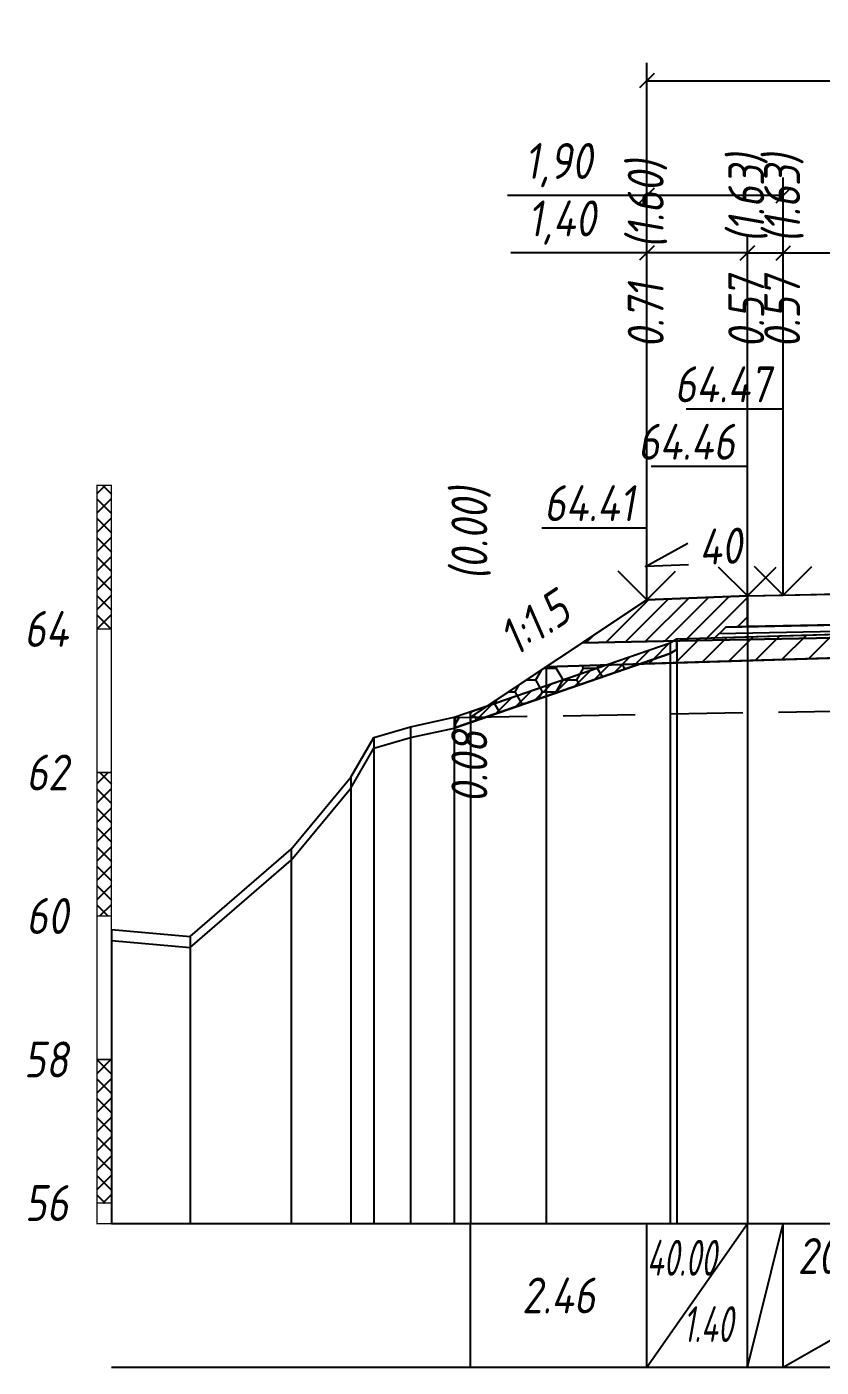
# Model space of a CAD drawing. Extents: x -717 to 1451, y -133302 to 233.
# Drawn here: x -325.6 to -270.3, y -129819 to -129725.7 of the extents above; entities that cross this region are included whole.
import ezdxf
from ezdxf.enums import TextEntityAlignment as Align

# ---------------------------------------------------------------- set-up
doc = ezdxf.new("R2010")
doc.units = 0
doc.linetypes.add('штриховая', pattern=[0.75, 0.5, -0.25])
for name, color, linetype in [('Интерполированный поперечник', 2, 'Continuous'), ('Код_514', 1, 'Continuous'), ('Контур_0', 7, 'Continuous'), ('Контур_2521', 7, 'Continuous'), ('Контур_2564', 7, 'Continuous'), ('Контур_2660', 7, 'Continuous'), ('Контур_2665', 7, 'Continuous'), ('Контур_400', 7, 'Continuous'), ('Контур_508', 7, 'Continuous'), ('Контур_512', 7, 'Continuous'), ('Контур_513', 7, 'Continuous'), ('Контур_818', 7, 'Continuous'), ('Красный поперечник', 1, 'Continuous'), ('Линейка абсолютных высот', 7, 'Continuous'), ('Объём_2501', 7, 'Continuous'), ('Объём_2564', 7, 'Continuous'), ('Объём_2650', 7, 'Continuous'), ('Объём_2660', 7, 'Continuous'), ('Объём_2661', 7, 'Continuous'), ('Объём_2665', 7, 'Continuous'), ('Объём_2666', 7, 'Continuous'), ('Объём_2667', 7, 'Continuous'), ('Объём_2668', 7, 'Continuous'), ('Объём_2669', 7, 'Continuous'), ('Объём_2675', 7, 'Continuous'), ('Откосы', 7, 'Continuous'), ('Отметки покрытия', 7, 'Continuous'), ('Рабочие отметки', 7, 'Continuous'), ('Рабочие отметки доп.', 7, 'Continuous'), ('Слои выравнивания', 7, 'Continuous'), ('Таблица', 7, 'Continuous'), ('Уклоны проезжей части', 7, 'Continuous'), ('Черный поперечник', 3, 'Continuous')]:
    doc.layers.add(name, color=color, linetype=linetype)
for name, color, linetype, true_color in [('Контур_2540', 2, 'Continuous', 0xffff00), ('Контур_2560', 2, 'Continuous', 0xffff00), ('Контур_2561', 7, 'Continuous', 0xff8040), ('Контур_2562', 3, 'Continuous', 0x00ff00), ('Контур_2563', 7, 'Continuous', 0xff8000), ('Контур_2570', 7, 'Continuous', 0x80ff00), ('Контур_2736', 4, 'Continuous', 0x00ffff), ('Контур_2737', 4, 'Continuous', 0x00ffff), ('Контур_2738', 4, 'Continuous', 0x00ffff), ('Контур_2739', 4, 'Continuous', 0x00ffff), ('Контур_2741', 4, 'Continuous', 0x00ffff), ('Контур_2742', 4, 'Continuous', 0x00ffff), ('Контур_2743', 4, 'Continuous', 0x00ffff), ('Контур_2744', 7, 'Continuous', 0xa4ffff), ('Контур_2745', 7, 'Continuous', 0xa4ffff), ('Контур_2747', 4, 'Continuous', 0x00ffff), ('Контур_2748', 4, 'Continuous', 0x00ffff), ('Контур_2749', 4, 'Continuous', 0x00ffff), ('Контур_2750', 4, 'Continuous', 0x00ffff), ('Контур_2751', 4, 'Continuous', 0x00ffff), ('Контур_2752', 4, 'Continuous', 0x00ffff), ('Контур_402', 7, 'Continuous', 0xff6464), ('Контур_703', 4, 'Continuous', 0x00ffff), ('Контур_705', 4, 'Continuous', 0x00ffff), ('Контур_707', 4, 'Continuous', 0x00ffff), ('Контур_720', 131, 'Continuous', 0xaaffff), ('Объём_2500', 7, 'Continuous', 0xc0c0c0), ('Объём_2520', 7, 'Continuous', 0x80ffff), ('Объём_2540', 2, 'Continuous', 0xffff00), ('Объём_2560', 2, 'Continuous', 0xffff00), ('Объём_2561', 7, 'Continuous', 0xff8040), ('Объём_2562', 3, 'Continuous', 0x00ff00), ('Объём_2563', 7, 'Continuous', 0xff8000), ('Объём_2570', 7, 'Continuous', 0x80ff00), ('Объём_2600', 7, 'Continuous', 0x808000), ('Объём_2746', 2, 'Continuous', 0xffff00)]:
    doc.layers.add(name, color=color, linetype=linetype, true_color=true_color)
doc.styles.get("Standard").update_dxf_attribs({"font": 'txt', "height": 2.5})
doc.styles.add('М', font='romand.shx', dxfattribs={"width": 0.8, "oblique": 10, "height": 2.5})
doc.dimstyles.new('ISO-25', dxfattribs={"dimtxt": 2.5, "dimasz": 2.5, "dimexe": 1.25, "dimexo": 0.625, "dimtad": 1, "dimtxsty": 'Standard', "dimcen": 2.5, "dimadec": 0, "dimazin": 0, "dimtfac": 1, "dimtmove": 0, "dimatfit": 3, "dimfxl": 1, "dimarcsym": 0})
pattern_1 = [(45.00000125, (-399.7381, 11.9589), (-0.6735192404, 0.673519211), []), (135.0000003, (-399.7381, 11.9589), (-0.673519222, -0.67351923), [])]

# ---------------------------------------------------------------- blocks, each defined once
blk = doc.blocks.new('_Oblique')
at = {"color": 0, "linetype": 'ByBlock', "lineweight": -2}
blk.add_line((-0.5, -0.5), (0.5, 0.5), dxfattribs=at)
blk = doc.blocks.new('*D2746')
at = {"color": 0, "lineweight": -2, "transparency": 16777216}
for p, q in [((-282.461, -129765.01), (-282.461, -129740.155)), ((-275.461, -129764.73), (-275.461, -129740.155)), ((-282.461, -129741.405), (-291.918, -129741.405)), ((-275.461, -129741.405), (-282.461, -129741.405))]:
    blk.add_line(p, q, dxfattribs=at)
at = {"layer": 'Defpoints', "color": 0, "transparency": 16777216}
for p in [(-275.461, -129741.405), (-282.461, -129765.635), (-275.461, -129765.355)]:
    blk.add_point(p, dxfattribs=at)
at = {"color": 0, "lineweight": -2, "transparency": 16777216, "rotation": 180}
blk.add_blockref('_Oblique', (-282.461, -129741.405), dxfattribs=at)
at = {"color": 0, "lineweight": -2, "transparency": 16777216}
blk.add_blockref('_Oblique', (-275.461, -129741.405), dxfattribs=at)
at = {"color": 0, "transparency": 16777216, "insert": (-288.378, -129739.291), "char_height": 2.5, "width": 8.75, "attachment_point": 5, "style": 'М'}
blk.add_mtext('1,40', dxfattribs=at)
blk = doc.blocks.new('*D2748')
at = {"color": 0, "lineweight": -2, "transparency": 16777216}
for p, q in [((-275.461, -129764.73), (-275.461, -129740.155)), ((-272.961, -129764.68), (-272.961, -129740.155)), ((-275.461, -129741.405), (-272.961, -129741.405)), ((-272.961, -129741.405), (-262.25, -129741.405))]:
    blk.add_line(p, q, dxfattribs=at)
at = {"layer": 'Defpoints', "color": 0, "transparency": 16777216}
for p in [(-272.961, -129741.405), (-275.461, -129765.355), (-272.961, -129765.305)]:
    blk.add_point(p, dxfattribs=at)
at = {"color": 0, "lineweight": -2, "transparency": 16777216, "rotation": 180}
blk.add_blockref('_Oblique', (-275.461, -129741.405), dxfattribs=at)
at = {"color": 0, "lineweight": -2, "transparency": 16777216}
blk.add_blockref('_Oblique', (-272.961, -129741.405), dxfattribs=at)
at = {"color": 0, "transparency": 16777216, "insert": (-266.012, -129739.291), "char_height": 2.5, "width": 9.16667, "attachment_point": 5, "style": 'М'}
blk.add_mtext('0,50', dxfattribs=at)
blk = doc.blocks.new('*D2751')
at = {"color": 0, "lineweight": -2, "transparency": 16777216}
for p, q in [((-282.461, -129765.01), (-282.461, -129736.155)), ((-272.961, -129764.68), (-272.961, -129736.155)), ((-282.461, -129737.405), (-292.15, -129737.405)), ((-272.961, -129737.405), (-282.461, -129737.405))]:
    blk.add_line(p, q, dxfattribs=at)
at = {"layer": 'Defpoints', "color": 0, "transparency": 16777216}
for p in [(-272.961, -129737.405), (-282.461, -129765.635), (-272.961, -129765.305)]:
    blk.add_point(p, dxfattribs=at)
at = {"color": 0, "lineweight": -2, "transparency": 16777216, "rotation": 180}
blk.add_blockref('_Oblique', (-282.461, -129737.405), dxfattribs=at)
at = {"color": 0, "lineweight": -2, "transparency": 16777216}
blk.add_blockref('_Oblique', (-272.961, -129737.405), dxfattribs=at)
at = {"color": 0, "transparency": 16777216, "insert": (-288.61, -129735.291), "char_height": 2.5, "width": 8.75, "attachment_point": 5, "style": 'М'}
blk.add_mtext('1,90', dxfattribs=at)
blk = doc.blocks.new('*D2752')
at = {"color": 0, "lineweight": -2, "transparency": 16777216}
for p, q in [((-282.461, -129765.01), (-282.461, -129728.155)), ((-138.229, -129765.924), (-138.229, -129728.155)), ((-282.461, -129729.405), (-138.229, -129729.405))]:
    blk.add_line(p, q, dxfattribs=at)
at = {"layer": 'Defpoints', "color": 0, "transparency": 16777216}
for p in [(-138.229, -129729.405), (-282.461, -129765.635), (-138.229, -129766.549)]:
    blk.add_point(p, dxfattribs=at)
at = {"color": 0, "lineweight": -2, "transparency": 16777216, "rotation": 180}
blk.add_blockref('_Oblique', (-282.461, -129729.405), dxfattribs=at)
at = {"color": 0, "lineweight": -2, "transparency": 16777216}
blk.add_blockref('_Oblique', (-138.229, -129729.405), dxfattribs=at)
at = {"color": 0, "transparency": 16777216, "insert": (-210.345, -129727.291), "char_height": 2.5, "width": 12.5, "attachment_point": 5, "style": 'М'}
blk.add_mtext('28,85', dxfattribs=at)

msp = doc.modelspace()

# ---------------------------------------------------------------- hatches: boundary and pattern name
at = {"layer": 'Линейка абсолютных высот'}
h = msp.add_hatch(dxfattribs=at)
h.set_pattern_fill('ANSI37', scale=0.3, style=0)
h.set_pattern_definition(pattern_1)
h.paths.add_polyline_path([(-319.738, -129767.604), (-319.738, -129757.604), (-320.738, -129757.604), (-320.738, -129767.604)])
h = msp.add_hatch(dxfattribs=at)
h.set_pattern_fill('ANSI37', scale=0.3, style=0)
h.set_pattern_definition(pattern_1)
h.paths.add_polyline_path([(-319.738, -129787.604), (-319.738, -129777.604), (-320.738, -129777.604), (-320.738, -129787.604)])
h = msp.add_hatch(dxfattribs=at)
h.set_pattern_fill('ANSI37', scale=0.3, style=0)
h.set_pattern_definition(pattern_1)
h.paths.add_polyline_path([(-319.738, -129807.604), (-319.738, -129797.604), (-320.738, -129797.604), (-320.738, -129807.604)])
at = {"layer": 'Объём_2563'}
h = msp.add_hatch(dxfattribs=at)
h.set_pattern_fill('ANSI31', color=256, scale=0.3)
h.set_pattern_definition([(45, (-399.7381, 11.9589), (-0.673519209, 0.673519209), [])])
h.paths.add_polyline_path([(-282.461, -129765.572), (-275.461, -129765.292), (-275.461, -129767.442), (-276.961, -129767.472), (-277.879, -129768.39), (-286.961, -129768.572)])
at = {"layer": 'Объём_2570'}
h = msp.add_hatch(dxfattribs=at)
h.set_pattern_fill('ANSI31', color=256, scale=0.2)
h.set_pattern_definition([(45, (-399.7381, 11.9589), (-0.449012806, 0.449012806), [])])
h.paths.add_polyline_path([(-280.383, -129769.04), (-280.837, -129769.32), (-294.738, -129774.12), (-294.738, -129773.37), (-280.837, -129768.57), (-280.383, -129768.29)])
at = {"layer": 'Объём_2600'}
h = msp.add_hatch(dxfattribs=at)
h.set_pattern_fill('ANSI31', color=6, scale=0.4)
h.set_pattern_definition([(45, (-399.7381, 11.9589), (-0.898025612, 0.898025612), [])])
h.paths.add_polyline_path([(-262.554, -129767.776), (-262.209, -129767.767), (-262.209, -129769.419), (-282.926, -129770.041), (-280.837, -129769.32), (-280.383, -129769.04), (-280.383, -129768.29)])
h = msp.add_hatch(dxfattribs=at)
h.set_pattern_fill('HONEY', color=5, scale=0.3)
h.set_pattern_definition([(0, (-399.7381, 11.9589), (1.42875, 0.8248891935), [0.9525, -1.905]), (120, (-399.7381, 11.9589), (-1.428749997, 0.824889199), [0.9525, -1.905]), (60, (-399.7381, 11.9589), (3e-09, 1.6497783924), [-1.905, 0.9525])])
h.paths.add_polyline_path([(-294.738, -129773.757), (-289.458, -129770.237), (-282.926, -129770.041), (-295.782, -129774.48), (-295.782, -129773.774)])

# ---------------------------------------------------------------- linework, layer by layer
at = {"layer": 'Интерполированный поперечник', "linetype": 'штриховая', "ltscale": 10, "flags": 128}
msp.add_lwpolyline([(-295.782, -129773.774), (-115.508, -129770.741)], dxfattribs=at)
at = {"layer": 'Код_514'}
for p, q in [((-294.738, -129819.041), (-294.738, -129809.041)), ((-282.461, -129819.041), (-282.461, -129809.041)), ((-282.461, -129819.041), (-275.461, -129809.041)), ((-275.461, -129819.041), (-275.461, -129809.041)), ((-275.461, -129819.041), (-272.961, -129809.041)), ((-272.961, -129819.041), (-272.961, -129809.041)), ((-272.961, -129819.041), (-255.461, -129809.041))]:
    msp.add_line(p, q, dxfattribs=at)
at = {"layer": 'Контур_0', "flags": 128}
for points in [[(-282.461, -129765.572), (-294.738, -129773.757), (-294.738, -129773.757), (-294.738, -129773.757), (-294.738, -129773.757), (-294.738, -129773.757), (-294.738, -129773.757), (-294.738, -129773.757), (-294.738, -129773.757), (-294.738, -129773.757), (-294.738, -129773.757), (-294.738, -129773.757), (-294.738, -129773.757), (-294.738, -129773.757), (-294.738, -129773.757), (-294.738, -129773.757)], [(-282.461, -129765.572), (-294.738, -129773.757), (-294.738, -129773.757), (-294.738, -129773.757), (-294.738, -129773.757), (-294.738, -129773.757), (-294.738, -129773.757), (-294.738, -129773.757), (-294.738, -129773.757), (-294.738, -129773.757), (-294.738, -129773.757), (-294.738, -129773.757), (-294.738, -129773.757), (-294.738, -129773.757), (-294.738, -129773.757), (-294.738, -129773.757), (-294.738, -129773.757), (-294.738, -129773.757), (-294.738, -129773.757), (-294.738, -129773.757), (-294.738, -129773.757), (-294.738, -129773.757), (-294.738, -129773.757), (-294.738, -129773.757), (-294.738, -129773.757), (-294.738, -129773.757), (-294.738, -129773.757), (-294.738, -129773.757), (-294.738, -129773.757), (-294.738, -129773.757)], [(-272.961, -129767.392), (-275.461, -129767.442), (-275.461, -129765.292), (-262.209, -129765.027), (-262.209, -129767.177), (-272.961, -129767.392), (-272.961, -129767.392)], [(-286.961, -129768.572), (-277.879, -129768.39), (-276.961, -129767.472), (-275.461, -129767.442)], [(-276.961, -129767.472), (-262.209, -129767.177), (-262.209, -129768.077), (-277.879, -129768.39), (-276.961, -129767.472), (-276.961, -129767.472)]]:
    msp.add_lwpolyline(points, dxfattribs=at)
at = {"layer": 'Контур_2521', "color": 250, "flags": 128}
msp.add_lwpolyline([(-277.42, -129767.931), (-262.209, -129767.627)], dxfattribs=at)
at = {"layer": 'Контур_2540', "flags": 128}
msp.add_lwpolyline([(-277.879, -129768.39), (-262.209, -129768.077), (-262.209, -129769.419), (-289.458, -129770.237), (-286.961, -129768.572), (-277.879, -129768.39), (-277.879, -129768.39)], dxfattribs=at)
at = {"layer": 'Контур_2560', "flags": 128}
msp.add_lwpolyline([(-282.461, -129765.572), (-282.461, -129765.572), (-282.461, -129765.572), (-275.461, -129765.292)], dxfattribs=at)
at = {"layer": 'Контур_2561', "flags": 128}
msp.add_lwpolyline([(-275.461, -129765.292), (-275.461, -129765.292), (-282.461, -129765.572), (-282.461, -129765.572), (-275.461, -129765.292)], dxfattribs=at)
at = {"layer": 'Контур_2562', "flags": 128}
msp.add_lwpolyline([(-282.461, -129765.572), (-282.461, -129765.572), (-282.461, -129765.572), (-282.461, -129765.572), (-282.461, -129765.572)], dxfattribs=at)
at = {"layer": 'Контур_2563', "flags": 128}
msp.add_lwpolyline([(-282.461, -129765.572), (-275.461, -129765.292), (-275.461, -129767.442), (-276.961, -129767.472), (-277.879, -129768.39), (-286.961, -129768.572), (-282.461, -129765.572), (-282.461, -129765.572)], dxfattribs=at)
at = {"layer": 'Контур_2564', "flags": 128}
msp.add_lwpolyline([(-282.461, -129765.572), (-275.461, -129765.292)], dxfattribs=at)
at = {"layer": 'Контур_2570', "flags": 128}
msp.add_lwpolyline([(-319.738, -129789.305), (-314.26, -129789.791), (-307.22, -129783.703), (-303.061, -129778.693), (-301.468, -129775.91), (-298.905, -129775.179), (-295.874, -129774.512), (-295.874, -129774.512), (-280.837, -129769.32), (-280.383, -129769.04), (-280.383, -129768.29), (-262.554, -129767.776), (-262.209, -129767.767), (-227.961, -129766.998), (-219.775, -129766.814), (-219.026, -129766.796), (-216.369, -129766.775), (-175.832, -129766.41)], dxfattribs=at)
at = {"layer": 'Контур_2660', "flags": 128}
msp.add_lwpolyline([(-289.458, -129770.237), (-262.209, -129769.419)], dxfattribs=at)
at = {"layer": 'Контур_2665', "flags": 128}
msp.add_lwpolyline([(-282.461, -129765.572), (-282.461, -129765.572)], dxfattribs=at)
at = {"layer": 'Контур_2736', "flags": 128}
msp.add_lwpolyline([(-282.461, -129765.572), (-294.738, -129773.757)], dxfattribs=at)
at = {"layer": 'Контур_2737', "flags": 128}
msp.add_lwpolyline([(-294.738, -129773.757), (-294.738, -129773.757)], dxfattribs=at)
at = {"layer": 'Контур_2738', "flags": 128}
msp.add_lwpolyline([(-294.738, -129773.757), (-294.738, -129773.757)], dxfattribs=at)
at = {"layer": 'Контур_2739', "flags": 128}
msp.add_lwpolyline([(-294.738, -129773.757), (-294.738, -129773.757)], dxfattribs=at)
at = {"layer": 'Контур_2741', "flags": 128}
msp.add_lwpolyline([(-294.738, -129773.757), (-294.738, -129773.757)], dxfattribs=at)
at = {"layer": 'Контур_2742', "flags": 128}
msp.add_lwpolyline([(-294.738, -129773.757), (-294.738, -129773.757)], dxfattribs=at)
at = {"layer": 'Контур_2743', "flags": 128}
msp.add_lwpolyline([(-294.738, -129773.757), (-294.738, -129773.757)], dxfattribs=at)
at = {"layer": 'Контур_2744', "flags": 128}
msp.add_lwpolyline([(-294.738, -129773.757), (-294.738, -129773.757)], dxfattribs=at)
msp.add_lwpolyline([(-294.738, -129773.757), (-294.738, -129773.757)], dxfattribs=at)
msp.add_lwpolyline([(-294.738, -129773.757), (-294.738, -129773.757)], dxfattribs=at)
msp.add_lwpolyline([(-294.738, -129773.757), (-294.738, -129773.757)], dxfattribs=at)
msp.add_lwpolyline([(-294.738, -129773.757), (-294.738, -129773.757)], dxfattribs=at)
msp.add_lwpolyline([(-294.738, -129773.757), (-294.738, -129773.757)], dxfattribs=at)
at = {"layer": 'Контур_2745', "flags": 128}
msp.add_lwpolyline([(-294.738, -129773.757), (-294.738, -129773.757)], dxfattribs=at)
msp.add_lwpolyline([(-294.738, -129773.757), (-294.738, -129773.757)], dxfattribs=at)
msp.add_lwpolyline([(-294.738, -129773.757), (-294.738, -129773.757)], dxfattribs=at)
msp.add_lwpolyline([(-294.738, -129773.757), (-294.738, -129773.757)], dxfattribs=at)
msp.add_lwpolyline([(-294.738, -129773.757), (-294.738, -129773.757)], dxfattribs=at)
msp.add_lwpolyline([(-294.738, -129773.757), (-294.738, -129773.757)], dxfattribs=at)
at = {"layer": 'Контур_2747', "flags": 128}
msp.add_lwpolyline([(-294.738, -129773.757), (-294.738, -129773.757)], dxfattribs=at)
at = {"layer": 'Контур_2748', "flags": 128}
msp.add_lwpolyline([(-294.738, -129773.757), (-294.738, -129773.757)], dxfattribs=at)
at = {"layer": 'Контур_2749', "flags": 128}
msp.add_lwpolyline([(-294.738, -129773.757), (-294.738, -129773.757)], dxfattribs=at)
at = {"layer": 'Контур_2750', "flags": 128}
msp.add_lwpolyline([(-294.738, -129773.757), (-294.738, -129773.757)], dxfattribs=at)
at = {"layer": 'Контур_2751', "flags": 128}
msp.add_lwpolyline([(-294.738, -129773.757), (-294.738, -129773.757)], dxfattribs=at)
at = {"layer": 'Контур_2752', "flags": 128}
msp.add_lwpolyline([(-294.738, -129773.757), (-294.738, -129773.757)], dxfattribs=at)
at = {"layer": 'Контур_400', "flags": 128}
msp.add_lwpolyline([(-275.461, -129765.292), (-272.961, -129765.242), (-272.961, -129765.242), (-272.961, -129765.242), (-272.961, -129765.242), (-272.961, -129765.242), (-272.961, -129765.242), (-255.461, -129764.892), (-227.961, -129764.342)], dxfattribs=at)
at = {"layer": 'Контур_402', "flags": 128}
msp.add_lwpolyline([(-289.458, -129770.237), (-262.209, -129769.419), (-262.209, -129767.767), (-227.961, -129766.998), (-219.775, -129766.814), (-219.026, -129766.796), (-218.115, -129766.789), (-216.369, -129766.824), (-216.369, -129766.775), (-216.325, -129766.775), (-214.601, -129766.809), (-214.601, -129766.759), (-163.505, -129767.781), (-163.505, -129770.326), (-131.008, -129771.301)], dxfattribs=at)
at = {"layer": 'Контур_508', "flags": 128}
msp.add_lwpolyline([(-294.738, -129773.757), (-289.458, -129770.237), (-262.209, -129769.419), (-262.209, -129767.767), (-227.961, -129766.998), (-219.775, -129766.814), (-219.026, -129766.796), (-218.115, -129766.789), (-216.369, -129766.824), (-216.369, -129766.775), (-216.325, -129766.775), (-214.601, -129766.809), (-214.601, -129766.759), (-163.505, -129767.781), (-163.505, -129770.326), (-131.008, -129771.301), (-129.048, -129772.607), (-127.048, -129772.607), (-124.476, -129770.892)], dxfattribs=at)
at = {"layer": 'Контур_512', "flags": 128}
msp.add_lwpolyline([(-294.738, -129773.757), (-289.458, -129770.237), (-262.209, -129769.419)], dxfattribs=at)
at = {"layer": 'Контур_513', "flags": 128}
msp.add_lwpolyline([(-294.738, -129773.757), (-289.458, -129770.237), (-262.209, -129769.419), (-262.209, -129767.767), (-227.961, -129766.998), (-219.775, -129766.814), (-219.026, -129766.796), (-218.115, -129766.789), (-216.369, -129766.824), (-216.369, -129766.775), (-216.325, -129766.775), (-214.601, -129766.809), (-214.601, -129766.759), (-163.505, -129767.781), (-163.505, -129770.326), (-131.008, -129771.301), (-129.048, -129772.607), (-127.048, -129772.607), (-124.476, -129770.892)], dxfattribs=at)
at = {"layer": 'Контур_703', "flags": 128}
for points in [[(-282.461, -129765.572), (-294.738, -129773.757)], [(-294.738, -129773.757), (-294.738, -129773.757)]]:
    msp.add_lwpolyline(points, dxfattribs=at)
at = {"layer": 'Контур_705', "flags": 128}
msp.add_lwpolyline([(-294.738, -129773.757), (-294.738, -129773.757)], dxfattribs=at)
at = {"layer": 'Контур_707', "flags": 128}
msp.add_lwpolyline([(-294.738, -129773.757), (-294.738, -129773.757)], dxfattribs=at)
at = {"layer": 'Контур_720', "flags": 128}
msp.add_lwpolyline([(-294.738, -129773.757), (-294.738, -129773.757)], dxfattribs=at)
at = {"layer": 'Контур_818', "flags": 128}
msp.add_lwpolyline([(-294.738, -129774.12), (-280.837, -129769.32), (-280.383, -129769.04), (-280.383, -129768.29), (-262.554, -129767.776), (-262.209, -129767.767), (-227.961, -129766.998), (-219.775, -129766.814), (-219.026, -129766.796), (-216.369, -129766.775), (-175.832, -129766.41), (-175.832, -129767.16), (-169.315, -129767.136), (-167.354, -129767.143), (-167.188, -129767.221), (-163.505, -129767.18), (-158.595, -129767.46), (-158.162, -129767.454), (-148.67, -129767.212), (-124.476, -129767.31)], dxfattribs=at)
at = {"layer": 'Красный поперечник'}
for p, q in [((-294.738, -129773.757), (-282.461, -129765.572)), ((-282.461, -129765.572), (-275.461, -129765.292)), ((-275.461, -129765.292), (-272.961, -129765.242)), ((-272.961, -129765.242), (-255.461, -129764.892)), ((-289.458, -129770.237), (-289.458, -129809.041)), ((-294.738, -129773.757), (-294.738, -129809.041))]:
    msp.add_line(p, q, dxfattribs=at)
at = {"layer": 'Линейка абсолютных высот', "color": 7, "const_width": 0.1, "flags": 128}
for points in [[(-319.738, -129767.604), (-319.738, -129757.604), (-320.738, -129757.604), (-320.738, -129767.604), (-319.738, -129767.604)], [(-319.738, -129777.604), (-319.738, -129767.604), (-320.738, -129767.604), (-320.738, -129777.604), (-319.738, -129777.604)], [(-319.738, -129787.604), (-319.738, -129777.604), (-320.738, -129777.604), (-320.738, -129787.604), (-319.738, -129787.604)], [(-319.738, -129797.604), (-319.738, -129787.604), (-320.738, -129787.604), (-320.738, -129797.604), (-319.738, -129797.604)], [(-319.738, -129807.604), (-319.738, -129797.604), (-320.738, -129797.604), (-320.738, -129807.604), (-319.738, -129807.604)], [(-319.738, -129809.041), (-319.738, -129807.604), (-320.738, -129807.604), (-320.738, -129809.041), (-319.738, -129809.041)]]:
    msp.add_lwpolyline(points, dxfattribs=at)
at = {"layer": 'Объём_2500', "flags": 128}
msp.add_lwpolyline([(-272.961, -129767.392), (-275.461, -129767.442), (-275.461, -129765.292), (-262.209, -129765.027), (-262.209, -129767.177), (-272.961, -129767.392), (-272.961, -129767.392)], dxfattribs=at)
at = {"layer": 'Объём_2501', "flags": 128}
msp.add_lwpolyline([(-275.461, -129765.292), (-272.961, -129765.242), (-272.961, -129765.242), (-272.961, -129765.242), (-272.961, -129765.242), (-272.961, -129765.242), (-272.961, -129765.242), (-255.461, -129764.892), (-227.961, -129764.342)], dxfattribs=at)
at = {"layer": 'Объём_2520', "color": 250, "flags": 128}
msp.add_lwpolyline([(-276.961, -129767.472), (-262.209, -129767.177), (-262.209, -129768.077), (-277.879, -129768.39), (-276.961, -129767.472), (-276.961, -129767.472)], dxfattribs=at)
at = {"layer": 'Объём_2540', "flags": 128}
msp.add_lwpolyline([(-277.879, -129768.39), (-262.209, -129768.077), (-262.209, -129769.419), (-289.458, -129770.237), (-286.961, -129768.572), (-277.879, -129768.39), (-277.879, -129768.39)], dxfattribs=at)
at = {"layer": 'Объём_2560', "flags": 128}
msp.add_lwpolyline([(-282.461, -129765.572), (-282.461, -129765.572), (-282.461, -129765.572), (-275.461, -129765.292)], dxfattribs=at)
at = {"layer": 'Объём_2561', "flags": 128}
msp.add_lwpolyline([(-275.461, -129765.292), (-275.461, -129765.292), (-282.461, -129765.572), (-282.461, -129765.572), (-275.461, -129765.292)], dxfattribs=at)
at = {"layer": 'Объём_2562', "flags": 128}
msp.add_lwpolyline([(-282.461, -129765.572), (-282.461, -129765.572), (-282.461, -129765.572), (-282.461, -129765.572), (-282.461, -129765.572)], dxfattribs=at)
at = {"layer": 'Объём_2563', "color": 250, "flags": 128}
msp.add_lwpolyline([(-282.461, -129765.572), (-275.461, -129765.292), (-275.461, -129767.442), (-276.961, -129767.472), (-277.879, -129768.39), (-286.961, -129768.572), (-282.461, -129765.572), (-282.461, -129765.572)], dxfattribs=at)
at = {"layer": 'Объём_2564', "flags": 128}
msp.add_lwpolyline([(-282.461, -129765.572), (-275.461, -129765.292)], dxfattribs=at)
at = {"layer": 'Объём_2570', "flags": 128}
msp.add_lwpolyline([(-280.383, -129769.04), (-280.837, -129769.32), (-294.738, -129774.12), (-294.738, -129773.37), (-280.837, -129768.57), (-280.383, -129768.29), (-280.383, -129769.04), (-280.383, -129769.04)], dxfattribs=at)
at = {"layer": 'Объём_2600', "color": 5, "flags": 128}
msp.add_lwpolyline([(-294.738, -129773.757), (-289.458, -129770.237), (-282.926, -129770.041), (-295.782, -129774.48), (-295.782, -129773.774), (-294.738, -129773.757), (-294.738, -129773.757)], dxfattribs=at)
at = {"layer": 'Объём_2650', "color": 6, "flags": 128}
msp.add_lwpolyline([(-262.554, -129767.776), (-262.209, -129767.767), (-262.209, -129769.419), (-282.926, -129770.041), (-280.837, -129769.32), (-280.383, -129769.04), (-280.383, -129768.29), (-262.554, -129767.776), (-262.554, -129767.776)], dxfattribs=at)
at = {"layer": 'Объём_2660', "flags": 128}
msp.add_lwpolyline([(-289.458, -129770.237), (-262.209, -129769.419)], dxfattribs=at)
at = {"layer": 'Объём_2661', "flags": 128}
msp.add_lwpolyline([(-282.461, -129765.572), (-294.738, -129773.757)], dxfattribs=at)
at = {"layer": 'Объём_2665', "flags": 128}
msp.add_lwpolyline([(-282.461, -129765.572), (-282.461, -129765.572)], dxfattribs=at)
at = {"layer": 'Объём_2666', "flags": 128}
msp.add_lwpolyline([(-282.461, -129765.572), (-294.738, -129773.757)], dxfattribs=at)
at = {"layer": 'Объём_2667', "flags": 128}
msp.add_lwpolyline([(-294.738, -129773.757), (-294.738, -129773.757)], dxfattribs=at)
msp.add_lwpolyline([(-294.738, -129773.757), (-294.738, -129773.757)], dxfattribs=at)
at = {"layer": 'Объём_2668', "flags": 128}
msp.add_lwpolyline([(-294.738, -129773.757), (-294.738, -129773.757)], dxfattribs=at)
msp.add_lwpolyline([(-294.738, -129773.757), (-294.738, -129773.757)], dxfattribs=at)
at = {"layer": 'Объём_2669', "flags": 128}
msp.add_lwpolyline([(-294.738, -129773.757), (-294.738, -129773.757)], dxfattribs=at)
msp.add_lwpolyline([(-294.738, -129773.757), (-294.738, -129773.757)], dxfattribs=at)
at = {"layer": 'Объём_2675', "flags": 128}
msp.add_lwpolyline([(-294.738, -129773.757), (-294.738, -129773.757)], dxfattribs=at)
msp.add_lwpolyline([(-294.738, -129773.757), (-294.738, -129773.757)], dxfattribs=at)
msp.add_lwpolyline([(-294.738, -129773.757), (-294.738, -129773.757)], dxfattribs=at)
msp.add_lwpolyline([(-294.738, -129773.757), (-294.738, -129773.757)], dxfattribs=at)
msp.add_lwpolyline([(-294.738, -129773.757), (-294.738, -129773.757)], dxfattribs=at)
msp.add_lwpolyline([(-294.738, -129773.757), (-294.738, -129773.757)], dxfattribs=at)
msp.add_lwpolyline([(-294.738, -129773.757), (-294.738, -129773.757)], dxfattribs=at)
msp.add_lwpolyline([(-294.738, -129773.757), (-294.738, -129773.757)], dxfattribs=at)
msp.add_lwpolyline([(-294.738, -129773.757), (-294.738, -129773.757)], dxfattribs=at)
msp.add_lwpolyline([(-294.738, -129773.757), (-294.738, -129773.757)], dxfattribs=at)
msp.add_lwpolyline([(-294.738, -129773.757), (-294.738, -129773.757)], dxfattribs=at)
msp.add_lwpolyline([(-294.738, -129773.757), (-294.738, -129773.757)], dxfattribs=at)
at = {"layer": 'Объём_2746', "flags": 128}
msp.add_lwpolyline([(-280.383, -129769.04), (-280.383, -129768.29), (-262.209, -129767.767), (-262.209, -129769.419), (-282.926, -129770.041), (-280.837, -129769.32), (-280.383, -129769.04), (-280.383, -129769.04)], dxfattribs=at)
at = {"layer": 'Откосы', "color": 1, "flags": 128}
msp.add_lwpolyline([(-279.556, -129763.128), (-282.554, -129763.248), (-279.616, -129761.629)], dxfattribs=at)
at = {"layer": 'Отметки покрытия', "color": 1}
for p, q in [((-272.961, -129752.292), (-279.711, -129752.292)), ((-272.961, -129765.242), (-272.961, -129752.292)), ((-275.461, -129756.292), (-282.161, -129756.292)), ((-275.461, -129765.292), (-275.461, -129756.292)), ((-282.461, -129760.572), (-289.761, -129760.572)), ((-282.461, -129765.572), (-282.461, -129760.572)), ((-282.461, -129765.572), (-284.461, -129763.572)), ((-282.461, -129765.572), (-280.461, -129763.572)), ((-275.461, -129765.292), (-277.461, -129763.292)), ((-275.461, -129765.292), (-273.461, -129763.292)), ((-272.961, -129765.242), (-274.961, -129763.242)), ((-272.961, -129765.242), (-270.961, -129763.242))]:
    msp.add_line(p, q, dxfattribs=at)
at = {"layer": 'Слои выравнивания'}
msp.add_line((-275.461, -129765.292), (-275.461, -129809.041), dxfattribs=at)
at = {"layer": 'Таблица'}
for p, q in [((-319.738, -129809.041), (-99.476, -129809.041)), ((-319.738, -129819.041), (-99.476, -129819.041))]:
    msp.add_line(p, q, dxfattribs=at)
at = {"layer": 'Черный поперечник', "color": 7}
for p, q in [((-280.383, -129768.29), (-280.383, -129809.041)), ((-280.837, -129768.57), (-280.837, -129809.041)), ((-295.874, -129773.762), (-295.874, -129809.041)), ((-298.905, -129774.429), (-298.905, -129809.041)), ((-301.468, -129775.16), (-301.468, -129809.041)), ((-303.061, -129777.943), (-303.061, -129809.041)), ((-307.22, -129782.953), (-307.22, -129809.041)), ((-319.738, -129788.555), (-319.738, -129809.041)), ((-314.26, -129789.041), (-314.26, -129809.041))]:
    msp.add_line(p, q, dxfattribs=at)
at = {"layer": 'Черный поперечник', "flags": 128}
msp.add_lwpolyline([(-319.738, -129788.555), (-314.26, -129789.041), (-307.22, -129782.953), (-303.061, -129777.943), (-301.468, -129775.16), (-298.905, -129774.429), (-295.874, -129773.762), (-280.837, -129768.57), (-280.383, -129768.29), (-262.554, -129767.776), (-262.209, -129767.767), (-227.961, -129766.998), (-219.775, -129766.814), (-219.026, -129766.796), (-216.369, -129766.775), (-175.832, -129766.41)], dxfattribs=at)

# ---------------------------------------------------------------- texts
at = {"layer": 'Код_514', "style": 'М', "oblique": 10}
for s, width, p in [('40.00', 0.6, (-282.471, -129810.167)), ('20.00', 0.8, (-271.961, -129810.041))]:
    msp.add_text(s, height=2.5, dxfattribs=dict(at, width=width)).set_placement(p, align=Align.TOP_LEFT)
at = {"layer": 'Код_514', "style": 'М', "oblique": 10, "width": 0.8}
msp.add_text('2.46', height=2.5, dxfattribs=at).set_placement((-288.6, -129814.041), align=Align.MIDDLE_CENTER)
at = {"layer": 'Код_514', "style": 'М', "oblique": 10, "width": 0.6}
msp.add_text('1.40', height=2.5, dxfattribs=at).set_placement((-276.461, -129818.041), align=Align.BOTTOM_RIGHT)
at = {"layer": 'Линейка абсолютных высот', "style": 'М', "oblique": 10, "width": 0.8}
for s, p in [('64', (-322.738, -129767.604)), ('62', (-322.738, -129777.604)), ('60', (-322.738, -129787.604)), ('58', (-322.738, -129797.604)), ('56', (-322.738, -129807.604))]:
    msp.add_text(s, height=2.5, dxfattribs=at).set_placement(p, align=Align.MIDDLE_RIGHT)
at = {"layer": 'Отметки покрытия', "color": 1, "style": 'М', "oblique": 10, "width": 0.8}
for s, p in [('64.47', (-273.82, -129752.561)), ('64.46', (-276.32, -129756.561)), ('64.41', (-283.32, -129760.841))]:
    msp.add_text(s, height=2.5, dxfattribs=at).set_placement(p, align=Align.BOTTOM_RIGHT)
at = {"layer": 'Рабочие отметки', "color": 1, "style": 'М', "oblique": 10, "width": 0.8}
for s, p in [('0.57', (-275.539, -129748.042)), ('0.57', (-273.039, -129748.042)), ('0.71', (-282.539, -129748.042))]:
    msp.add_text(s, height=2.5, rotation=90, dxfattribs=at).set_placement(p, align=Align.MIDDLE_LEFT)
msp.add_text('0.08', height=2.5, rotation=90, dxfattribs=at).set_placement((-294.816, -129774.688), align=Align.MIDDLE_RIGHT)
at = {"layer": 'Рабочие отметки доп.', "color": 1, "style": 'М', "oblique": 10, "width": 0.8}
for s, p in [('(1.60)', (-282.539, -129741.092)), ('(1.63)', (-275.539, -129740.692)), ('(1.63)', (-273.039, -129740.692)), ('(0.00)', (-294.816, -129764.188))]:
    msp.add_text(s, height=2.5, rotation=90, dxfattribs=at).set_placement(p, align=Align.MIDDLE_LEFT)
at = {"layer": 'Уклоны проезжей части', "color": 1, "style": 'М', "oblique": 10, "width": 0.8}
for s, rotation, p in [('40', 2.29061, (-277.252, -129763.844)), ('1:1.5', 33.69007, (-289.154, -129768.832))]:
    msp.add_text(s, height=2.5, rotation=rotation, dxfattribs=at).set_placement(p, align=Align.BOTTOM_CENTER)

# ---------------------------------------------------------------- dimensions: what is measured, and where the dimension line sits
at = {"color": 5}
dim = msp.add_linear_dim(base=(-138.229, -129729.405), p1=(-282.461, -129765.635), p2=(-138.229, -129766.549), angle=180, dimstyle='ISO-25', override={"dimasz": 1, "dimlfac": 0.2, "dimzin": 0, "dimtxsty": 'М', "dimblk1": 'Oblique', "dimblk2": 'Oblique', "dimsah": 1}, dxfattribs=at)
dim.commit()
dim.dimension.update_dxf_attribs({"geometry": '*D2752', "text_midpoint": (-210.345, -129727.291)})
for base, p1, p2, picture, middle in [((-272.961, -129737.405), (-282.461, -129765.635), (-272.961, -129765.305), '*D2751', (-288.61, -129737.405)), ((-275.461, -129741.405), (-282.461, -129765.635), (-275.461, -129765.355), '*D2746', (-288.378, -129741.405)), ((-272.961, -129741.405), (-275.461, -129765.355), (-272.961, -129765.305), '*D2748', (-266.012, -129741.405))]:
    dim = msp.add_linear_dim(base=base, p1=p1, p2=p2, angle=180, dimstyle='ISO-25', override={"dimasz": 1, "dimlfac": 0.2, "dimzin": 0, "dimtxsty": 'М', "dimblk1": 'Oblique', "dimblk2": 'Oblique', "dimsah": 1}, dxfattribs=at)
    dim.commit()
    dim.dimension.update_dxf_attribs({"geometry": picture, "text_midpoint": middle, "dimtype": 160})

doc.saveas('drawing.dxf')
